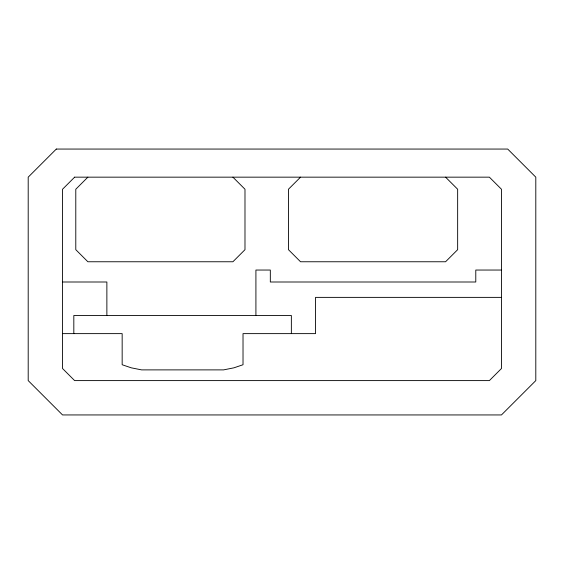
<?xml version="1.0" encoding="UTF-8"?>
<svg xmlns="http://www.w3.org/2000/svg" width="564" height="564" viewBox="0 0 564 564"><rect width="100%" height="100%" fill="white"/><g stroke="black" fill="none" stroke-linecap="round" stroke-linejoin="round"><path stroke-width="0.85" d="M87.878 177.159L75.787 189.243L75.787 249.676L87.878 261.759L232.904 261.759L244.987 249.676L244.987 189.243L232.904 177.159M300.541 177.159L288.451 189.243L288.451 249.676L300.541 261.759L445.567 261.759L457.651 249.676L457.651 189.243L445.567 177.159M501.459 270.043L475.783 270.043L475.783 282L270.325 282L270.325 270.043L255.915 270.043L255.915 315.502M62.541 282L106.871 282L106.871 315.502M501.459 297.376L315.537 297.376L315.537 333.627L243.021 333.627L243.021 364.739L233.891 367.834L223.577 369.885L141.613 369.885L131.292 367.834L122.162 364.739L122.162 333.627L62.541 333.627M291.362 333.627L291.362 315.502L73.821 315.502L73.821 333.627M56.301 149.058L28.2 177.159L28.2 380.601L62.541 414.942L501.459 414.942L535.8 380.601L535.8 177.159L507.699 149.058L56.301 149.058M74.624 177.159L62.541 189.243L62.541 368.518L74.624 380.601L489.376 380.601L501.459 368.518L501.459 189.243L489.376 177.159L74.624 177.159"/></g></svg>
